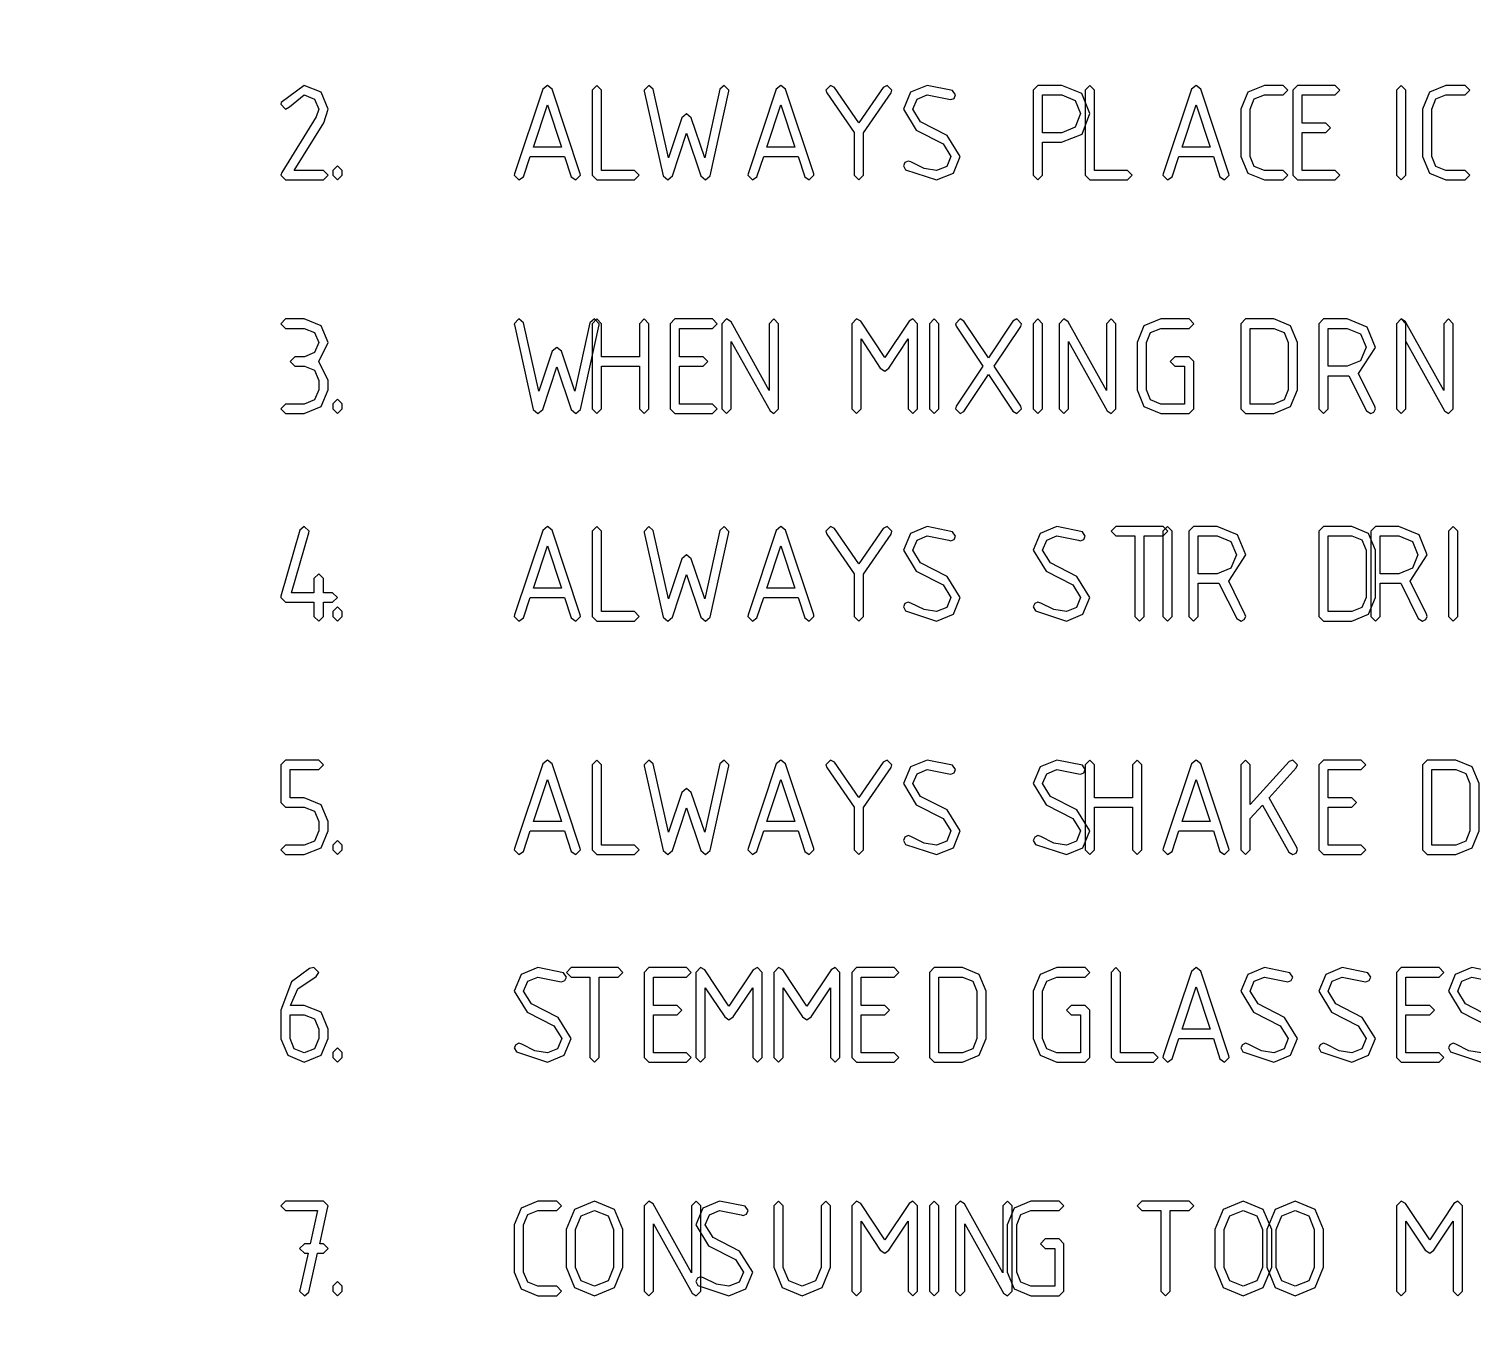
# Model space of a CAD drawing. Header units: metres. Extents: x 0 to 16.5, y 0 to 11.5.
# Drawn here: x 13.148 to 13.921, y 1.459 to 2.15 of the extents above; entities that cross this region are included whole.
import ezdxf

# ---------------------------------------------------------------- set-up
doc = ezdxf.new("R2010")
doc.units = ezdxf.units.M
doc.layers.add('tonic', color=63, linetype='Continuous')

msp = doc.modelspace()

# ---------------------------------------------------------------- hatches: boundary and pattern name
h = msp.add_hatch()
h.set_pattern_fill('AR-CONC', color=256, scale=0.0007, style=0)
h.set_pattern_definition([(50, (2.31049, 0.84261), (0.1275293, -0.0111574), [0.013335, -0.146685]), (355, (2.31049, 0.84261), (-0.02467, 0.1337397), [0.010668, -0.117348]), (100.451, (2.32112, 0.84168), (0.1028598, 0.1225817), [0.011333, -0.124663]), (46.1842, (2.31049, 0.87817), (0.1897553, -0.0294296), [0.0200025, -0.2200275]), (96.6356, (2.3263, 0.87572), (0.166183, 0.173198), [0.0169995, -0.1869945]), (351.184, (2.31049, 0.87817), (0.1661832, 0.1731976), [0.016002, -0.176022]), (21, (2.32827, 0.86928), (0.1061304, -0.0715859), [0.013335, -0.146685]), (326, (2.32827, 0.86928), (0.0432614, 0.1289316), [0.010668, -0.117348]), (71.4514, (2.33711, 0.86332), (0.1493915, 0.057346), [0.011333, -0.124663]), (37.5, (2.31049, 0.84261), (0.00216202, 0.05918853), [0, -0.1159256, 0, -0.119126, 0, -0.1177925]), (7.5, (2.31049, 0.84261), (0.04677376, 0.0701264), [0, -0.0679196, 0, -0.1132586, 0, -0.0448945]), (327.5, (2.27084, 0.84261), (0.09491342, -0.00401012), [0, -0.04445, 0, -0.138684, 0, -0.184023]), (317.5, (2.25306, 0.84261), (0.1036904, 0.01779854), [0, -0.057785, 0, -0.0921004, 0, -0.130683])])
h.paths.add_polyline_path([(13.8208, 3.72661), (13.4233, 3.72661), (13.4233, 3.55664), (13.8208, 3.55664)])
h.paths.add_polyline_path([(3.07622, 1.27034), (3.07563, 1.27051), (3.05692, 1.26579), (3.03624, 1.2666), (2.949, 1.27148), (2.90528, 1.26991), (2.86128, 1.26519), (2.67551, 1.2691), (2.57867, 1.26503), (2.48096, 1.26519), (2.39638, 1.27176), (2.38303, 1.27257), (2.36947, 1.27338), (2.34918, 1.27176), (2.31586, 1.26519), (2.31049, 1.26438), (2.37299, 0.84261), (2.48786, 0.84261), (2.44444, 0.88444), (2.47683, 1.03385), (2.62586, 1.07454), (2.59022, 0.92833), (2.66091, 0.86021), (2.76747, 0.92605), (2.90022, 0.84695), (2.90022, 0.84261), (3.00646, 0.84261)])
h.paths.add_polyline_path([(2.46485, 0.98926), (2.42985, 0.9981), (2.39481, 1.00694), (2.39828, 1.01557), (2.40169, 1.0242), (2.43326, 1.00678)], flags=16)
edge = h.paths.add_edge_path()
edge.add_line((7.16493, 3.50071), (7.19553, 3.50726))
edge.add_line((7.19553, 3.50726), (7.21419, 3.5089))
edge.add_line((7.21419, 3.5089), (7.22667, 3.50814))
edge.add_line((7.22667, 3.50814), (7.23899, 3.50732))
edge.add_line((7.23899, 3.50732), (7.31694, 3.50071))
edge.add_line((7.31694, 3.50071), (7.4069, 3.5006))
edge.add_line((7.4069, 3.5006), (7.49604, 3.50467))
edge.add_line((7.49604, 3.50467), (7.66704, 3.50071))
edge.add_line((7.66704, 3.50071), (7.70751, 3.50543))
edge.add_line((7.70751, 3.50543), (7.74789, 3.507))
edge.add_line((7.74789, 3.507), (7.82818, 3.50211))
edge.add_line((7.82818, 3.50211), (7.84608, 3.50136))
edge.add_line((7.84608, 3.50136), (7.8629, 3.5051))
edge.add_line((7.8629, 3.5051), (7.86431, 3.50608))
at = {"layer": 'tonic'}
h = msp.add_hatch(dxfattribs=at)
h.set_pattern_fill('TRIANG', color=256, scale=0.01, angle=135, style=0)
h.set_pattern_definition([(195, (15.931805, 4.46975), (-0.0246525, -0.0920044), [0.047625, -0.047625]), (255, (15.931805, 4.46975), (0.0673519, -0.0673519), [0.047625, -0.047625]), (135, (15.91948, 4.42374), (-0.0920044, -0.0246525), [0.047625, -0.047625])])
h.paths.add_polyline_path([(13.8208, 3.72661), (13.4233, 3.72661), (13.4233, 3.55664), (13.8208, 3.55664)])
h.paths.add_polyline_path([(3.07622, 1.27034), (3.07563, 1.27051), (3.05692, 1.26579), (3.03624, 1.2666), (2.949, 1.27148), (2.90528, 1.26991), (2.86128, 1.26519), (2.67551, 1.2691), (2.57867, 1.26503), (2.48096, 1.26519), (2.39638, 1.27176), (2.38303, 1.27257), (2.36947, 1.27338), (2.34918, 1.27176), (2.31586, 1.26519), (2.31049, 1.26438), (2.37299, 0.84261), (2.48786, 0.84261), (2.44444, 0.88444), (2.47683, 1.03385), (2.62586, 1.07454), (2.59022, 0.92833), (2.66091, 0.86021), (2.76747, 0.92605), (2.90022, 0.84695), (2.90022, 0.84261), (3.00646, 0.84261)])
h.paths.add_polyline_path([(2.46485, 0.98926), (2.42985, 0.9981), (2.39481, 1.00694), (2.39828, 1.01557), (2.40169, 1.0242), (2.43326, 1.00678)], flags=16)
h.paths.add_polyline_path([(2.62586, 1.07453), (2.47683, 1.03385), (2.44444, 0.88444), (2.59022, 0.92833)], flags=17)
h.paths.add_polyline_path([(2.59022, 0.92833), (2.44444, 0.88444), (2.48786, 0.84261), (2.63743, 0.84261), (2.63743, 0.8457), (2.66091, 0.86021)], flags=17)
h.paths.add_polyline_path([(2.66091, 0.86021), (2.63743, 0.8457), (2.64293, 0.84261), (2.67918, 0.84261)], flags=17)
h.paths.add_polyline_path([(2.72524, 0.89996), (2.66091, 0.86021), (2.67918, 0.84261), (2.71124, 0.84261)], flags=17)
h.paths.add_polyline_path([(2.76747, 0.92605), (2.72524, 0.89996), (2.71124, 0.84261), (2.89277, 0.84261), (2.90022, 0.84695)], flags=17)
h.paths.add_polyline_path([(2.39829, 1.01558), (2.39481, 1.00694), (2.42985, 0.9981), (2.46485, 0.98926)], flags=0)
h.paths.add_polyline_path([(2.40169, 1.0242), (2.39829, 1.01558), (2.46485, 0.98926), (2.43326, 1.00678)], flags=0)
edge = h.paths.add_edge_path()
edge.add_line((7.81142, 2.84925), (7.8629, 3.5051))
edge.add_line((7.8629, 3.5051), (7.86507, 3.53321))
edge.add_line((7.20464, 2.84924), (7.81142, 2.84924))
edge.add_line((7.81142, 2.84924), (7.81158, 2.84924))
edge.add_line((7.16069, 3.53321), (7.16276, 3.50054))
edge.add_line((7.16276, 3.50054), (7.20464, 2.84924))
edge.add_line((7.16493, 3.50071), (7.19553, 3.50726))
edge.add_line((7.19553, 3.50726), (7.21419, 3.5089))
edge.add_line((7.21419, 3.5089), (7.22667, 3.50814))
edge.add_line((7.22667, 3.50814), (7.23899, 3.50732))
edge.add_line((7.23899, 3.50732), (7.31694, 3.50071))
edge.add_line((7.31694, 3.50071), (7.4069, 3.5006))
edge.add_line((7.4069, 3.5006), (7.49604, 3.50467))
edge.add_line((7.49604, 3.50467), (7.66704, 3.50071))
edge.add_line((7.66704, 3.50071), (7.70751, 3.50543))
edge.add_line((7.70751, 3.50543), (7.74789, 3.507))
edge.add_line((7.74789, 3.507), (7.82818, 3.50211))
edge.add_line((7.82818, 3.50211), (7.84608, 3.50136))
edge.add_line((7.84608, 3.50136), (7.8629, 3.5051))
edge.add_line((7.8629, 3.5051), (7.86431, 3.50608))

# ---------------------------------------------------------------- linework, layer by layer
for points in [[(13.283, 2.11094), (13.2828, 2.10992), (13.2853, 2.10732), (13.2875, 2.10861), (13.2954, 2.11501), (13.3008, 2.11274), (13.3031, 2.10742), (13.3018, 2.10319), (13.2833, 2.07335), (13.2828, 2.07194), (13.2853, 2.06944), (13.3056, 2.06944), (13.3081, 2.07194), (13.3056, 2.07449), (13.2899, 2.07449), (13.3058, 2.1001), (13.3081, 2.10742), (13.3044, 2.11637), (13.2954, 2.12007), (13.283, 2.11094)], [(13.4431, 2.07275), (13.428, 2.11811), (13.4255, 2.12007), (13.423, 2.118), (13.4079, 2.07275), (13.4078, 2.07194), (13.4103, 2.06944), (13.4127, 2.07118), (13.4163, 2.08208), (13.4347, 2.08208), (13.4383, 2.07118), (13.4407, 2.06944), (13.4432, 2.07194), (13.4431, 2.07275)], [(13.4495, 2.07194), (13.452, 2.06944), (13.4722, 2.06944), (13.4747, 2.07194), (13.4722, 2.07449), (13.4545, 2.07449), (13.4545, 2.11751), (13.452, 2.12007), (13.4495, 2.11751), (13.4495, 2.07194)], [(13.5025, 2.10271), (13.5, 2.10482), (13.4975, 2.10271), (13.4903, 2.08137), (13.4822, 2.118), (13.4798, 2.12007), (13.4773, 2.11746), (13.4773, 2.11692), (13.4874, 2.07161), (13.4899, 2.06944), (13.4924, 2.07161), (13.5, 2.0944), (13.5076, 2.07161), (13.5101, 2.06944), (13.5126, 2.07156), (13.5227, 2.11692), (13.5227, 2.11746), (13.5202, 2.12007), (13.5178, 2.118), (13.5097, 2.08137), (13.5025, 2.10271)], [(13.5681, 2.07275), (13.553, 2.11811), (13.5505, 2.12007), (13.548, 2.118), (13.5329, 2.07275), (13.5328, 2.07194), (13.5353, 2.06944), (13.5377, 2.07118), (13.5413, 2.08208), (13.5597, 2.08208), (13.5633, 2.07118), (13.5657, 2.06944), (13.5682, 2.07194), (13.5681, 2.07275)], [(13.6095, 2.11604), (13.6099, 2.11751), (13.6073, 2.12007), (13.6053, 2.11893), (13.5923, 2.09999), (13.5792, 2.11893), (13.577, 2.12007), (13.5745, 2.11751), (13.5751, 2.11604), (13.5897, 2.09478), (13.5897, 2.07194), (13.5922, 2.06944), (13.5947, 2.07194), (13.5947, 2.09463), (13.6095, 2.11604)], [(13.6395, 2.09332), (13.6253, 2.10058), (13.6212, 2.10742), (13.6234, 2.11274), (13.6288, 2.11501), (13.6403, 2.11268), (13.6414, 2.11242), (13.6432, 2.11313), (13.644, 2.11496), (13.6424, 2.11729), (13.6288, 2.12007), (13.6198, 2.11637), (13.6162, 2.10742), (13.6229, 2.09614), (13.6373, 2.08882), (13.6415, 2.08208), (13.6393, 2.07667), (13.6338, 2.07449), (13.6271, 2.07557), (13.6201, 2.0791), (13.6187, 2.07958), (13.6169, 2.07878), (13.6162, 2.07704), (13.6172, 2.07493), (13.6338, 2.06944), (13.6428, 2.07314), (13.6465, 2.08208), (13.6395, 2.09332)], [(13.6856, 2.11751), (13.6856, 2.07194), (13.6881, 2.06944), (13.6906, 2.07194), (13.6906, 2.08968), (13.7007, 2.08968), (13.7117, 2.09392), (13.7159, 2.10493), (13.7115, 2.11567), (13.7008, 2.12007), (13.6881, 2.12007), (13.6856, 2.11751)], [(13.7134, 2.07194), (13.7159, 2.06944), (13.7361, 2.06944), (13.7386, 2.07194), (13.7361, 2.07449), (13.7184, 2.07449), (13.7184, 2.11751), (13.7159, 2.12007), (13.7134, 2.11751), (13.7134, 2.07194)], [(13.7903, 2.07275), (13.7752, 2.11811), (13.7727, 2.12007), (13.7702, 2.118), (13.7551, 2.07275), (13.755, 2.07194), (13.7575, 2.06944), (13.7599, 2.07118), (13.7635, 2.08208), (13.782, 2.08208), (13.7855, 2.07118), (13.7879, 2.06944), (13.7904, 2.07194), (13.7903, 2.07275)], [(13.8093, 2.12007), (13.8004, 2.11637), (13.7967, 2.10742), (13.7967, 2.08208), (13.8004, 2.07314), (13.8093, 2.06944), (13.8194, 2.06944), (13.8219, 2.07194), (13.8194, 2.07449), (13.8093, 2.07449), (13.8039, 2.07667), (13.8017, 2.08208), (13.8017, 2.10742), (13.8039, 2.11285), (13.8093, 2.11501), (13.8194, 2.11501), (13.8219, 2.11751), (13.8194, 2.12007), (13.8093, 2.12007)], [(13.827, 2.06944), (13.8472, 2.06944), (13.8497, 2.07194), (13.8472, 2.07449), (13.8295, 2.07449), (13.8295, 2.09478), (13.8422, 2.09478), (13.8447, 2.09728), (13.8422, 2.09983), (13.8295, 2.09983), (13.8295, 2.11501), (13.8472, 2.11501), (13.8497, 2.11751), (13.8472, 2.12007), (13.827, 2.12007), (13.8245, 2.11751), (13.8245, 2.07194), (13.827, 2.06944)], [(13.885, 2.07194), (13.885, 2.11751), (13.8825, 2.12007), (13.88, 2.11751), (13.88, 2.07194), (13.8825, 2.06944), (13.885, 2.07194)], [(13.9065, 2.12007), (13.8976, 2.11637), (13.8939, 2.10742), (13.8939, 2.08208), (13.8976, 2.07314), (13.9065, 2.06944), (13.9167, 2.06944), (13.9192, 2.07194), (13.9167, 2.07449), (13.9065, 2.07449), (13.9011, 2.07667), (13.8989, 2.08208), (13.8989, 2.10742), (13.9011, 2.11285), (13.9065, 2.11501), (13.9167, 2.11501), (13.9192, 2.11751), (13.9167, 2.12007), (13.9065, 2.12007)], [(13.433, 2.08708), (13.418, 2.08708), (13.4255, 2.10969), (13.433, 2.08708)], [(13.558, 2.08708), (13.543, 2.08708), (13.5505, 2.10969), (13.558, 2.08708)], [(13.7008, 2.11501), (13.708, 2.11203), (13.7109, 2.10493), (13.708, 2.09771), (13.7008, 2.09472), (13.6906, 2.09472), (13.6906, 2.11501), (13.7008, 2.11501)], [(13.7802, 2.08708), (13.7653, 2.08708), (13.7727, 2.10969), (13.7802, 2.08708)], [(13.3106, 2.07194), (13.3131, 2.06944), (13.3156, 2.07194), (13.3156, 2.07454), (13.3131, 2.07704), (13.3106, 2.07454), (13.3106, 2.07194)], [(13.3008, 1.96761), (13.3031, 1.96218), (13.3031, 1.95708), (13.3008, 1.95167), (13.2954, 1.94949), (13.2853, 1.94949), (13.2828, 1.94694), (13.2853, 1.94444), (13.2954, 1.94444), (13.3044, 1.94814), (13.3081, 1.95708), (13.3081, 1.96218), (13.3031, 1.97228), (13.3081, 1.98242), (13.3044, 1.99137), (13.2954, 1.99507), (13.2853, 1.99507), (13.2828, 1.99251), (13.2853, 1.99001), (13.2954, 1.99001), (13.3008, 1.98785), (13.3031, 1.98242), (13.3008, 1.977), (13.2955, 1.97483), (13.2904, 1.97483), (13.2879, 1.97228), (13.2904, 1.96978), (13.2955, 1.96978), (13.3008, 1.96761)], [(13.4331, 1.97771), (13.4306, 1.97982), (13.4281, 1.97771), (13.4209, 1.95637), (13.4128, 1.993), (13.4103, 1.99507), (13.4078, 1.99246), (13.4079, 1.99192), (13.4179, 1.94661), (13.4204, 1.94444), (13.423, 1.94661), (13.4306, 1.9694), (13.4382, 1.94661), (13.4407, 1.94444), (13.4432, 1.94656), (13.4532, 1.99192), (13.4533, 1.99246), (13.4508, 1.99507), (13.4483, 1.993), (13.4402, 1.95637), (13.4331, 1.97771)], [(13.452, 1.94444), (13.4545, 1.94694), (13.4545, 1.96978), (13.4748, 1.96978), (13.4748, 1.94694), (13.4773, 1.94444), (13.4798, 1.94694), (13.4798, 1.99251), (13.4773, 1.99507), (13.4748, 1.99251), (13.4748, 1.97483), (13.4545, 1.97483), (13.4545, 1.99251), (13.452, 1.99507), (13.4495, 1.99251), (13.4495, 1.94694), (13.452, 1.94444)], [(13.4937, 1.94444), (13.5139, 1.94444), (13.5164, 1.94694), (13.5139, 1.94949), (13.4962, 1.94949), (13.4962, 1.96978), (13.5088, 1.96978), (13.5114, 1.97228), (13.5088, 1.97483), (13.4962, 1.97483), (13.4962, 1.99001), (13.5139, 1.99001), (13.5164, 1.99251), (13.5139, 1.99507), (13.4937, 1.99507), (13.4912, 1.99251), (13.4912, 1.94694), (13.4937, 1.94444)], [(13.5238, 1.99354), (13.5214, 1.99507), (13.5189, 1.99251), (13.5189, 1.94694), (13.5214, 1.94444), (13.5239, 1.94694), (13.5239, 1.98292), (13.5447, 1.94581), (13.5468, 1.94444), (13.5493, 1.94694), (13.5493, 1.99251), (13.5468, 1.99507), (13.5443, 1.99251), (13.5443, 1.95676), (13.5238, 1.99354)], [(13.6191, 1.99388), (13.6061, 1.97433), (13.5932, 1.99382), (13.5909, 1.99507), (13.5884, 1.99251), (13.5884, 1.94694), (13.5909, 1.94444), (13.5934, 1.94694), (13.5934, 1.98432), (13.6037, 1.96875), (13.6061, 1.96718), (13.6083, 1.96875), (13.6187, 1.98432), (13.6187, 1.94694), (13.6212, 1.94444), (13.6237, 1.94694), (13.6237, 1.99251), (13.6212, 1.99507), (13.6191, 1.99388)], [(13.635, 1.94694), (13.635, 1.99251), (13.6325, 1.99507), (13.63, 1.99251), (13.63, 1.94694), (13.6325, 1.94444), (13.635, 1.94694)], [(13.6789, 1.99104), (13.6793, 1.99246), (13.6768, 1.99507), (13.6747, 1.99388), (13.6616, 1.97428), (13.6485, 1.99393), (13.6464, 1.99507), (13.6439, 1.99251), (13.6444, 1.9911), (13.6586, 1.96972), (13.6444, 1.94835), (13.6439, 1.94694), (13.6464, 1.94444), (13.6485, 1.94553), (13.6616, 1.96522), (13.6747, 1.94564), (13.6768, 1.94444), (13.6793, 1.94694), (13.6789, 1.94835), (13.6647, 1.96972), (13.6789, 1.99104)], [(13.6906, 1.94694), (13.6906, 1.99251), (13.6881, 1.99507), (13.6856, 1.99251), (13.6856, 1.94694), (13.6881, 1.94444), (13.6906, 1.94694)], [(13.7043, 1.99354), (13.702, 1.99507), (13.6995, 1.99251), (13.6995, 1.94694), (13.702, 1.94444), (13.7045, 1.94694), (13.7045, 1.98292), (13.7252, 1.94581), (13.7273, 1.94444), (13.7298, 1.94694), (13.7298, 1.99251), (13.7273, 1.99507), (13.7248, 1.99251), (13.7248, 1.95676), (13.7043, 1.99354)], [(13.7484, 1.95167), (13.7462, 1.95708), (13.7462, 1.98242), (13.7484, 1.98785), (13.7538, 1.99001), (13.769, 1.99001), (13.7715, 1.99251), (13.769, 1.99507), (13.7538, 1.99507), (13.7448, 1.99137), (13.7412, 1.98242), (13.7412, 1.95708), (13.7448, 1.94814), (13.7538, 1.94444), (13.769, 1.94444), (13.7715, 1.94694), (13.7715, 1.97228), (13.769, 1.97483), (13.7614, 1.97483), (13.7588, 1.97228), (13.7614, 1.96978), (13.7665, 1.96978), (13.7665, 1.94949), (13.7538, 1.94949), (13.7484, 1.95167)], [(13.7967, 1.94694), (13.7992, 1.94444), (13.8144, 1.94444), (13.8233, 1.94814), (13.827, 1.95708), (13.827, 1.98242), (13.8233, 1.99137), (13.8144, 1.99507), (13.7992, 1.99507), (13.7967, 1.99251), (13.7967, 1.94694)], [(13.8687, 1.97982), (13.8643, 1.99067), (13.8536, 1.99507), (13.8409, 1.99507), (13.8384, 1.99251), (13.8384, 1.94694), (13.8409, 1.94444), (13.8434, 1.94694), (13.8434, 1.96468), (13.8536, 1.96468), (13.8545, 1.96468), (13.8639, 1.94586), (13.8662, 1.94444), (13.8679, 1.94521), (13.8687, 1.94694), (13.8684, 1.94814), (13.8596, 1.96576), (13.8687, 1.97982)], [(13.885, 1.94694), (13.885, 1.99251), (13.8825, 1.99507), (13.88, 1.99251), (13.88, 1.94694), (13.8825, 1.94444), (13.885, 1.94694)], [(13.8849, 1.99354), (13.8825, 1.99507), (13.88, 1.99251), (13.88, 1.94694), (13.8825, 1.94444), (13.885, 1.94694), (13.885, 1.98292), (13.9057, 1.94581), (13.9079, 1.94444), (13.9104, 1.94694), (13.9104, 1.99251), (13.9079, 1.99507), (13.9054, 1.99251), (13.9054, 1.95676), (13.8849, 1.99354)], [(13.8144, 1.99001), (13.8198, 1.98785), (13.8221, 1.98242), (13.8221, 1.95708), (13.8198, 1.95167), (13.8144, 1.94949), (13.8017, 1.94949), (13.8017, 1.99001), (13.8144, 1.99001)], [(13.8536, 1.99001), (13.8607, 1.98703), (13.8637, 1.97993), (13.8607, 1.97271), (13.8536, 1.96972), (13.8434, 1.96972), (13.8434, 1.99001), (13.8536, 1.99001)], [(13.3106, 1.94694), (13.3131, 1.94444), (13.3156, 1.94694), (13.3156, 1.94954), (13.3131, 1.95204), (13.3106, 1.94954), (13.3106, 1.94694)], [(13.2853, 1.84347), (13.3005, 1.84347), (13.3005, 1.83583), (13.3031, 1.83333), (13.3056, 1.83583), (13.3056, 1.84347), (13.3105, 1.84347), (13.3132, 1.84597), (13.3105, 1.84847), (13.3056, 1.84847), (13.3056, 1.85607), (13.3031, 1.85861), (13.3005, 1.85607), (13.3005, 1.84847), (13.2886, 1.84847), (13.2978, 1.88064), (13.298, 1.8814), (13.2954, 1.88396), (13.293, 1.88206), (13.2829, 1.84668), (13.2828, 1.84597), (13.2853, 1.84347)], [(13.4431, 1.83664), (13.428, 1.882), (13.4255, 1.88396), (13.423, 1.88189), (13.4079, 1.83664), (13.4078, 1.83583), (13.4103, 1.83333), (13.4127, 1.83507), (13.4163, 1.84597), (13.4347, 1.84597), (13.4383, 1.83507), (13.4407, 1.83333), (13.4432, 1.83583), (13.4431, 1.83664)], [(13.4495, 1.83583), (13.452, 1.83333), (13.4722, 1.83333), (13.4747, 1.83583), (13.4722, 1.83838), (13.4545, 1.83838), (13.4545, 1.8814), (13.452, 1.88396), (13.4495, 1.8814), (13.4495, 1.83583)], [(13.5025, 1.8666), (13.5, 1.86871), (13.4975, 1.8666), (13.4903, 1.84526), (13.4822, 1.88189), (13.4798, 1.88396), (13.4773, 1.88135), (13.4773, 1.88081), (13.4874, 1.8355), (13.4899, 1.83333), (13.4924, 1.8355), (13.5, 1.85829), (13.5076, 1.8355), (13.5101, 1.83333), (13.5126, 1.83544), (13.5227, 1.88081), (13.5227, 1.88135), (13.5202, 1.88396), (13.5178, 1.88189), (13.5097, 1.84526), (13.5025, 1.8666)], [(13.5681, 1.83664), (13.553, 1.882), (13.5505, 1.88396), (13.548, 1.88189), (13.5329, 1.83664), (13.5328, 1.83583), (13.5353, 1.83333), (13.5377, 1.83507), (13.5413, 1.84597), (13.5597, 1.84597), (13.5633, 1.83507), (13.5657, 1.83333), (13.5682, 1.83583), (13.5681, 1.83664)], [(13.6095, 1.87993), (13.6099, 1.8814), (13.6073, 1.88396), (13.6053, 1.88282), (13.5923, 1.86388), (13.5792, 1.88282), (13.577, 1.88396), (13.5745, 1.8814), (13.5751, 1.87993), (13.5897, 1.85867), (13.5897, 1.83583), (13.5922, 1.83333), (13.5947, 1.83583), (13.5947, 1.85851), (13.6095, 1.87993)], [(13.6395, 1.85721), (13.6253, 1.86447), (13.6212, 1.87131), (13.6234, 1.87663), (13.6288, 1.8789), (13.6403, 1.87657), (13.6414, 1.87631), (13.6432, 1.87701), (13.644, 1.87885), (13.6424, 1.88118), (13.6288, 1.88396), (13.6198, 1.88026), (13.6162, 1.87131), (13.6229, 1.86003), (13.6373, 1.85271), (13.6415, 1.84597), (13.6393, 1.84056), (13.6338, 1.83838), (13.6271, 1.83946), (13.6201, 1.84299), (13.6187, 1.84347), (13.6169, 1.84267), (13.6162, 1.84093), (13.6172, 1.83882), (13.6338, 1.83333), (13.6428, 1.83703), (13.6465, 1.84597), (13.6395, 1.85721)], [(13.7089, 1.85721), (13.6948, 1.86447), (13.6906, 1.87131), (13.6928, 1.87663), (13.6982, 1.8789), (13.7098, 1.87657), (13.7108, 1.87631), (13.7126, 1.87701), (13.7134, 1.87885), (13.7119, 1.88118), (13.6982, 1.88396), (13.6893, 1.88026), (13.6856, 1.87131), (13.6924, 1.86003), (13.7067, 1.85271), (13.7109, 1.84597), (13.7087, 1.84056), (13.7033, 1.83838), (13.6966, 1.83946), (13.6896, 1.84299), (13.6881, 1.84347), (13.6864, 1.84267), (13.6856, 1.84093), (13.6867, 1.83882), (13.7033, 1.83333), (13.7122, 1.83703), (13.7159, 1.84597), (13.7089, 1.85721)], [(13.7298, 1.8789), (13.74, 1.8789), (13.74, 1.83583), (13.7425, 1.83333), (13.745, 1.83583), (13.745, 1.8789), (13.7551, 1.8789), (13.7576, 1.8814), (13.7551, 1.88396), (13.7298, 1.88396), (13.7273, 1.8814), (13.7298, 1.8789)], [(13.76, 1.83583), (13.76, 1.8814), (13.7575, 1.88396), (13.755, 1.8814), (13.755, 1.83583), (13.7575, 1.83333), (13.76, 1.83583)], [(13.7993, 1.86871), (13.7949, 1.87956), (13.7841, 1.88396), (13.7714, 1.88396), (13.7689, 1.8814), (13.7689, 1.83583), (13.7714, 1.83333), (13.7739, 1.83583), (13.7739, 1.85357), (13.7841, 1.85357), (13.785, 1.85357), (13.7945, 1.83475), (13.7968, 1.83333), (13.7985, 1.8341), (13.7993, 1.83583), (13.7989, 1.83703), (13.7902, 1.85465), (13.7993, 1.86871)], [(13.7841, 1.8789), (13.7913, 1.87592), (13.7943, 1.86882), (13.7913, 1.8616), (13.7841, 1.85861), (13.7739, 1.85861), (13.7739, 1.8789), (13.7841, 1.8789)], [(13.8384, 1.83583), (13.8409, 1.83333), (13.8561, 1.83333), (13.865, 1.83703), (13.8687, 1.84597), (13.8687, 1.87131), (13.865, 1.88026), (13.8561, 1.88396), (13.8409, 1.88396), (13.8384, 1.8814), (13.8384, 1.83583)], [(13.8561, 1.8789), (13.8615, 1.87674), (13.8637, 1.87131), (13.8637, 1.84597), (13.8615, 1.84056), (13.8561, 1.83838), (13.8434, 1.83838), (13.8434, 1.8789), (13.8561, 1.8789)], [(13.8965, 1.86871), (13.8921, 1.87956), (13.8813, 1.88396), (13.8687, 1.88396), (13.8662, 1.8814), (13.8662, 1.83583), (13.8687, 1.83333), (13.8712, 1.83583), (13.8712, 1.85357), (13.8813, 1.85357), (13.8823, 1.85357), (13.8917, 1.83475), (13.894, 1.83333), (13.8957, 1.8341), (13.8965, 1.83583), (13.8961, 1.83703), (13.8874, 1.85465), (13.8965, 1.86871)], [(13.8813, 1.8789), (13.8885, 1.87592), (13.8915, 1.86882), (13.8885, 1.8616), (13.8813, 1.85861), (13.8712, 1.85861), (13.8712, 1.8789), (13.8813, 1.8789)], [(13.9128, 1.83583), (13.9128, 1.8814), (13.9103, 1.88396), (13.9078, 1.8814), (13.9078, 1.83583), (13.9103, 1.83333), (13.9128, 1.83583)], [(13.433, 1.85097), (13.418, 1.85097), (13.4255, 1.87358), (13.433, 1.85097)], [(13.558, 1.85097), (13.543, 1.85097), (13.5505, 1.87358), (13.558, 1.85097)], [(13.3106, 1.83583), (13.3131, 1.83333), (13.3156, 1.83583), (13.3156, 1.83843), (13.3131, 1.84093), (13.3106, 1.83843), (13.3106, 1.83583)], [(13.2853, 1.73367), (13.2954, 1.73367), (13.3008, 1.7315), (13.3031, 1.72607), (13.3031, 1.72097), (13.3008, 1.71556), (13.2954, 1.71337), (13.2853, 1.71337), (13.2828, 1.71083), (13.2853, 1.70833), (13.2954, 1.70833), (13.3044, 1.71203), (13.3081, 1.72097), (13.3081, 1.72607), (13.3044, 1.73503), (13.2954, 1.73872), (13.2878, 1.73872), (13.2878, 1.7539), (13.3031, 1.7539), (13.3056, 1.7564), (13.3031, 1.75896), (13.2853, 1.75896), (13.2828, 1.7564), (13.2828, 1.73617), (13.2853, 1.73367)], [(13.4431, 1.71164), (13.428, 1.757), (13.4255, 1.75896), (13.423, 1.75689), (13.4079, 1.71164), (13.4078, 1.71083), (13.4103, 1.70833), (13.4127, 1.71007), (13.4163, 1.72097), (13.4347, 1.72097), (13.4383, 1.71007), (13.4407, 1.70833), (13.4432, 1.71083), (13.4431, 1.71164)], [(13.4495, 1.71083), (13.452, 1.70833), (13.4722, 1.70833), (13.4747, 1.71083), (13.4722, 1.71337), (13.4545, 1.71337), (13.4545, 1.7564), (13.452, 1.75896), (13.4495, 1.7564), (13.4495, 1.71083)], [(13.5025, 1.7416), (13.5, 1.74371), (13.4975, 1.7416), (13.4903, 1.72026), (13.4822, 1.75689), (13.4798, 1.75896), (13.4773, 1.75635), (13.4773, 1.75581), (13.4874, 1.7105), (13.4899, 1.70833), (13.4924, 1.7105), (13.5, 1.73329), (13.5076, 1.7105), (13.5101, 1.70833), (13.5126, 1.71044), (13.5227, 1.75581), (13.5227, 1.75635), (13.5202, 1.75896), (13.5178, 1.75689), (13.5097, 1.72026), (13.5025, 1.7416)], [(13.5681, 1.71164), (13.553, 1.757), (13.5505, 1.75896), (13.548, 1.75689), (13.5329, 1.71164), (13.5328, 1.71083), (13.5353, 1.70833), (13.5377, 1.71007), (13.5413, 1.72097), (13.5597, 1.72097), (13.5633, 1.71007), (13.5657, 1.70833), (13.5682, 1.71083), (13.5681, 1.71164)], [(13.6095, 1.75493), (13.6099, 1.7564), (13.6073, 1.75896), (13.6053, 1.75782), (13.5923, 1.73887), (13.5792, 1.75782), (13.577, 1.75896), (13.5745, 1.7564), (13.5751, 1.75493), (13.5897, 1.73367), (13.5897, 1.71083), (13.5922, 1.70833), (13.5947, 1.71083), (13.5947, 1.73351), (13.6095, 1.75493)], [(13.6395, 1.73221), (13.6253, 1.73947), (13.6212, 1.74631), (13.6234, 1.75162), (13.6288, 1.7539), (13.6403, 1.75157), (13.6414, 1.75131), (13.6432, 1.75201), (13.644, 1.75385), (13.6424, 1.75618), (13.6288, 1.75896), (13.6198, 1.75526), (13.6162, 1.74631), (13.6229, 1.73503), (13.6373, 1.72771), (13.6415, 1.72097), (13.6393, 1.71556), (13.6338, 1.71337), (13.6271, 1.71446), (13.6201, 1.71799), (13.6187, 1.71847), (13.6169, 1.71767), (13.6162, 1.71593), (13.6172, 1.71382), (13.6338, 1.70833), (13.6428, 1.71203), (13.6465, 1.72097), (13.6395, 1.73221)], [(13.7089, 1.73221), (13.6948, 1.73947), (13.6906, 1.74631), (13.6928, 1.75162), (13.6982, 1.7539), (13.7098, 1.75157), (13.7108, 1.75131), (13.7126, 1.75201), (13.7134, 1.75385), (13.7119, 1.75618), (13.6982, 1.75896), (13.6893, 1.75526), (13.6856, 1.74631), (13.6924, 1.73503), (13.7067, 1.72771), (13.7109, 1.72097), (13.7087, 1.71556), (13.7033, 1.71337), (13.6966, 1.71446), (13.6896, 1.71799), (13.6881, 1.71847), (13.6864, 1.71767), (13.6856, 1.71593), (13.6867, 1.71382), (13.7033, 1.70833), (13.7122, 1.71203), (13.7159, 1.72097), (13.7089, 1.73221)], [(13.7159, 1.70833), (13.7184, 1.71083), (13.7184, 1.73367), (13.7387, 1.73367), (13.7387, 1.71083), (13.7412, 1.70833), (13.7437, 1.71083), (13.7437, 1.7564), (13.7412, 1.75896), (13.7387, 1.7564), (13.7387, 1.73872), (13.7184, 1.73872), (13.7184, 1.7564), (13.7159, 1.75896), (13.7134, 1.7564), (13.7134, 1.71083), (13.7159, 1.70833)], [(13.7903, 1.71164), (13.7752, 1.757), (13.7727, 1.75896), (13.7702, 1.75689), (13.7551, 1.71164), (13.755, 1.71083), (13.7575, 1.70833), (13.7599, 1.71007), (13.7635, 1.72097), (13.782, 1.72097), (13.7855, 1.71007), (13.7879, 1.70833), (13.7904, 1.71083), (13.7903, 1.71164)], [(13.8223, 1.70969), (13.8245, 1.70833), (13.8263, 1.7091), (13.827, 1.71083), (13.8267, 1.71208), (13.8118, 1.73876), (13.8263, 1.75472), (13.827, 1.7564), (13.8245, 1.75896), (13.8226, 1.75808), (13.8017, 1.73508), (13.8017, 1.7564), (13.7992, 1.75896), (13.7967, 1.7564), (13.7967, 1.71083), (13.7992, 1.70833), (13.8017, 1.71083), (13.8017, 1.72765), (13.8082, 1.73486), (13.8223, 1.70969)], [(13.8409, 1.70833), (13.8611, 1.70833), (13.8636, 1.71083), (13.8611, 1.71337), (13.8434, 1.71337), (13.8434, 1.73367), (13.8561, 1.73367), (13.8586, 1.73617), (13.8561, 1.73872), (13.8434, 1.73872), (13.8434, 1.7539), (13.8611, 1.7539), (13.8636, 1.7564), (13.8611, 1.75896), (13.8409, 1.75896), (13.8384, 1.7564), (13.8384, 1.71083), (13.8409, 1.70833)], [(13.8939, 1.71083), (13.8964, 1.70833), (13.9117, 1.70833), (13.9206, 1.71203), (13.9243, 1.72097), (13.9243, 1.74631), (13.9206, 1.75526), (13.9117, 1.75896), (13.8964, 1.75896), (13.8939, 1.7564), (13.8939, 1.71083)], [(13.9117, 1.7539), (13.9171, 1.75174), (13.9193, 1.74631), (13.9193, 1.72097), (13.9171, 1.71556), (13.9117, 1.71337), (13.8989, 1.71337), (13.8989, 1.7539), (13.9117, 1.7539)], [(13.433, 1.72597), (13.418, 1.72597), (13.4255, 1.74858), (13.433, 1.72597)], [(13.558, 1.72597), (13.543, 1.72597), (13.5505, 1.74858), (13.558, 1.72597)], [(13.7802, 1.72597), (13.7653, 1.72597), (13.7727, 1.74858), (13.7802, 1.72597)], [(13.3106, 1.71083), (13.3131, 1.70833), (13.3156, 1.71083), (13.3156, 1.71343), (13.3131, 1.71593), (13.3106, 1.71343), (13.3106, 1.71083)], [(13.2982, 1.64729), (13.2885, 1.64014), (13.2828, 1.62506), (13.2828, 1.60975), (13.2865, 1.60092), (13.2954, 1.59722), (13.3044, 1.60092), (13.3081, 1.60986), (13.3081, 1.61496), (13.3045, 1.62392), (13.2954, 1.62761), (13.288, 1.62761), (13.2919, 1.63639), (13.3018, 1.64313), (13.3031, 1.64529), (13.3005, 1.64785), (13.2982, 1.64729)], [(13.4312, 1.6211), (13.417, 1.62836), (13.4128, 1.63519), (13.415, 1.64051), (13.4204, 1.64279), (13.432, 1.64046), (13.4331, 1.64019), (13.4348, 1.6409), (13.4357, 1.64274), (13.4341, 1.64507), (13.4204, 1.64785), (13.4115, 1.64415), (13.4078, 1.63519), (13.4146, 1.62392), (13.4289, 1.6166), (13.4332, 1.60986), (13.4309, 1.60444), (13.4255, 1.60226), (13.4188, 1.60335), (13.4118, 1.60687), (13.4103, 1.60736), (13.4086, 1.60656), (13.4078, 1.60482), (13.4089, 1.60271), (13.4255, 1.59722), (13.4345, 1.60092), (13.4382, 1.60986), (13.4312, 1.6211)], [(13.4382, 1.64279), (13.4483, 1.64279), (13.4483, 1.59972), (13.4508, 1.59722), (13.4533, 1.59972), (13.4533, 1.64279), (13.4634, 1.64279), (13.4659, 1.64529), (13.4634, 1.64785), (13.4382, 1.64785), (13.4357, 1.64529), (13.4382, 1.64279)], [(13.4798, 1.59722), (13.5, 1.59722), (13.5025, 1.59972), (13.5, 1.60226), (13.4823, 1.60226), (13.4823, 1.62256), (13.495, 1.62256), (13.4975, 1.62506), (13.495, 1.62761), (13.4823, 1.62761), (13.4823, 1.64279), (13.5, 1.64279), (13.5025, 1.64529), (13.5, 1.64785), (13.4798, 1.64785), (13.4773, 1.64529), (13.4773, 1.59972), (13.4798, 1.59722)], [(13.5357, 1.64665), (13.5227, 1.62711), (13.5098, 1.6466), (13.5075, 1.64785), (13.505, 1.64529), (13.505, 1.59972), (13.5075, 1.59722), (13.51, 1.59972), (13.51, 1.6371), (13.5204, 1.62153), (13.5227, 1.61996), (13.525, 1.62153), (13.5354, 1.6371), (13.5354, 1.59972), (13.5379, 1.59722), (13.5404, 1.59972), (13.5404, 1.64529), (13.5379, 1.64785), (13.5357, 1.64665)], [(13.5774, 1.64665), (13.5644, 1.62711), (13.5515, 1.6466), (13.5492, 1.64785), (13.5467, 1.64529), (13.5467, 1.59972), (13.5492, 1.59722), (13.5517, 1.59972), (13.5517, 1.6371), (13.5621, 1.62153), (13.5644, 1.61996), (13.5667, 1.62153), (13.577, 1.6371), (13.577, 1.59972), (13.5795, 1.59722), (13.5821, 1.59972), (13.5821, 1.64529), (13.5795, 1.64785), (13.5774, 1.64665)], [(13.5909, 1.59722), (13.6111, 1.59722), (13.6136, 1.59972), (13.6111, 1.60226), (13.5934, 1.60226), (13.5934, 1.62256), (13.6061, 1.62256), (13.6086, 1.62506), (13.6061, 1.62761), (13.5934, 1.62761), (13.5934, 1.64279), (13.6111, 1.64279), (13.6136, 1.64529), (13.6111, 1.64785), (13.5909, 1.64785), (13.5884, 1.64529), (13.5884, 1.59972), (13.5909, 1.59722)], [(13.63, 1.59972), (13.6325, 1.59722), (13.6477, 1.59722), (13.6567, 1.60092), (13.6604, 1.60986), (13.6604, 1.63519), (13.6567, 1.64415), (13.6477, 1.64785), (13.6325, 1.64785), (13.63, 1.64529), (13.63, 1.59972)], [(13.6928, 1.60444), (13.6906, 1.60986), (13.6906, 1.63519), (13.6928, 1.64063), (13.6982, 1.64279), (13.7134, 1.64279), (13.7159, 1.64529), (13.7134, 1.64785), (13.6982, 1.64785), (13.6893, 1.64415), (13.6856, 1.63519), (13.6856, 1.60986), (13.6893, 1.60092), (13.6982, 1.59722), (13.7134, 1.59722), (13.7159, 1.59972), (13.7159, 1.62506), (13.7134, 1.62761), (13.7058, 1.62761), (13.7033, 1.62506), (13.7058, 1.62256), (13.7109, 1.62256), (13.7109, 1.60226), (13.6982, 1.60226), (13.6928, 1.60444)], [(13.7273, 1.59972), (13.7298, 1.59722), (13.75, 1.59722), (13.7525, 1.59972), (13.75, 1.60226), (13.7323, 1.60226), (13.7323, 1.64529), (13.7298, 1.64785), (13.7273, 1.64529), (13.7273, 1.59972)], [(13.7903, 1.60053), (13.7752, 1.64589), (13.7727, 1.64785), (13.7702, 1.64578), (13.7551, 1.60053), (13.755, 1.59972), (13.7575, 1.59722), (13.7599, 1.59896), (13.7635, 1.60986), (13.782, 1.60986), (13.7855, 1.59896), (13.7879, 1.59722), (13.7904, 1.59972), (13.7903, 1.60053)], [(13.82, 1.6211), (13.8059, 1.62836), (13.8017, 1.63519), (13.8039, 1.64051), (13.8093, 1.64279), (13.8209, 1.64046), (13.8219, 1.64019), (13.8237, 1.6409), (13.8245, 1.64274), (13.823, 1.64507), (13.8093, 1.64785), (13.8004, 1.64415), (13.7967, 1.63519), (13.8035, 1.62392), (13.8178, 1.6166), (13.8221, 1.60986), (13.8198, 1.60444), (13.8144, 1.60226), (13.8077, 1.60335), (13.8007, 1.60687), (13.7992, 1.60736), (13.7975, 1.60656), (13.7967, 1.60482), (13.7978, 1.60271), (13.8144, 1.59722), (13.8233, 1.60092), (13.827, 1.60986), (13.82, 1.6211)], [(13.8617, 1.6211), (13.8475, 1.62836), (13.8434, 1.63519), (13.8456, 1.64051), (13.851, 1.64279), (13.8626, 1.64046), (13.8636, 1.64019), (13.8654, 1.6409), (13.8662, 1.64274), (13.8646, 1.64507), (13.851, 1.64785), (13.8421, 1.64415), (13.8384, 1.63519), (13.8452, 1.62392), (13.8595, 1.6166), (13.8637, 1.60986), (13.8615, 1.60444), (13.8561, 1.60226), (13.8493, 1.60335), (13.8423, 1.60687), (13.8409, 1.60736), (13.8391, 1.60656), (13.8384, 1.60482), (13.8395, 1.60271), (13.8561, 1.59722), (13.865, 1.60092), (13.8687, 1.60986), (13.8617, 1.6211)], [(13.8825, 1.59722), (13.9028, 1.59722), (13.9053, 1.59972), (13.9028, 1.60226), (13.885, 1.60226), (13.885, 1.62256), (13.8978, 1.62256), (13.9003, 1.62506), (13.8978, 1.62761), (13.885, 1.62761), (13.885, 1.64279), (13.9028, 1.64279), (13.9053, 1.64529), (13.9028, 1.64785), (13.8825, 1.64785), (13.88, 1.64529), (13.88, 1.59972), (13.8825, 1.59722)], [(13.6477, 1.64279), (13.6532, 1.64063), (13.6554, 1.63519), (13.6554, 1.60986), (13.6532, 1.60444), (13.6477, 1.60226), (13.635, 1.60226), (13.635, 1.64279), (13.6477, 1.64279)], [(13.7802, 1.61486), (13.7653, 1.61486), (13.7727, 1.63747), (13.7802, 1.61486)], [(13.2954, 1.62256), (13.3008, 1.62039), (13.3031, 1.61496), (13.3031, 1.60986), (13.3008, 1.60444), (13.2954, 1.60226), (13.29, 1.60444), (13.2878, 1.60986), (13.2878, 1.62256), (13.2954, 1.62256)], [(13.3106, 1.59972), (13.3131, 1.59722), (13.3156, 1.59972), (13.3156, 1.60232), (13.3131, 1.60482), (13.3106, 1.60232), (13.3106, 1.59972)], [(13.293, 1.47526), (13.2929, 1.47472), (13.2955, 1.47222), (13.2978, 1.47418), (13.3025, 1.49507), (13.3056, 1.49507), (13.3081, 1.49756), (13.3056, 1.50006), (13.3037, 1.50006), (13.308, 1.51975), (13.3081, 1.5204), (13.3056, 1.52285), (13.2853, 1.52285), (13.2828, 1.52029), (13.2853, 1.51779), (13.3024, 1.51779), (13.2985, 1.50006), (13.2955, 1.50006), (13.2929, 1.49756), (13.2955, 1.49507), (13.2974, 1.49507), (13.293, 1.47526)], [(13.4204, 1.52285), (13.4115, 1.51915), (13.4078, 1.51019), (13.4078, 1.48486), (13.4115, 1.47592), (13.4204, 1.47222), (13.4306, 1.47222), (13.4331, 1.47472), (13.4306, 1.47726), (13.4204, 1.47726), (13.415, 1.47944), (13.4128, 1.48486), (13.4128, 1.51019), (13.415, 1.51563), (13.4204, 1.51779), (13.4306, 1.51779), (13.4331, 1.52029), (13.4306, 1.52285), (13.4204, 1.52285)], [(13.4659, 1.50771), (13.4615, 1.51844), (13.4508, 1.52285), (13.4401, 1.51833), (13.4356, 1.50771), (13.4356, 1.48747), (13.4401, 1.47667), (13.4508, 1.47222), (13.4615, 1.47667), (13.4659, 1.48747), (13.4659, 1.50771)], [(13.4821, 1.52132), (13.4798, 1.52285), (13.4773, 1.52029), (13.4773, 1.47472), (13.4798, 1.47222), (13.4823, 1.47472), (13.4823, 1.51069), (13.503, 1.47358), (13.5051, 1.47222), (13.5076, 1.47472), (13.5076, 1.52029), (13.5051, 1.52285), (13.5026, 1.52029), (13.5026, 1.48454), (13.4821, 1.52132)], [(13.5284, 1.4961), (13.5142, 1.50336), (13.51, 1.51019), (13.5123, 1.51551), (13.5176, 1.51779), (13.5292, 1.51546), (13.5303, 1.51519), (13.5321, 1.5159), (13.5329, 1.51774), (13.5313, 1.52007), (13.5176, 1.52285), (13.5087, 1.51915), (13.505, 1.51019), (13.5118, 1.49892), (13.5262, 1.4916), (13.5304, 1.48486), (13.5282, 1.47944), (13.5227, 1.47726), (13.516, 1.47835), (13.509, 1.48187), (13.5075, 1.48236), (13.5058, 1.48156), (13.505, 1.47982), (13.5061, 1.47771), (13.5227, 1.47222), (13.5317, 1.47592), (13.5354, 1.48486), (13.5284, 1.4961)], [(13.5745, 1.52285), (13.5721, 1.52029), (13.5721, 1.48736), (13.5691, 1.48014), (13.5619, 1.47726), (13.5547, 1.48014), (13.5517, 1.48736), (13.5517, 1.52029), (13.5492, 1.52285), (13.5467, 1.52029), (13.5467, 1.48747), (13.5512, 1.47667), (13.5619, 1.47222), (13.5726, 1.47667), (13.577, 1.48747), (13.577, 1.52029), (13.5745, 1.52285)], [(13.6191, 1.52165), (13.6061, 1.50211), (13.5932, 1.5216), (13.5909, 1.52285), (13.5884, 1.52029), (13.5884, 1.47472), (13.5909, 1.47222), (13.5934, 1.47472), (13.5934, 1.5121), (13.6037, 1.49653), (13.6061, 1.49496), (13.6083, 1.49653), (13.6187, 1.5121), (13.6187, 1.47472), (13.6212, 1.47222), (13.6237, 1.47472), (13.6237, 1.52029), (13.6212, 1.52285), (13.6191, 1.52165)], [(13.635, 1.47472), (13.635, 1.52029), (13.6325, 1.52285), (13.63, 1.52029), (13.63, 1.47472), (13.6325, 1.47222), (13.635, 1.47472)], [(13.6488, 1.52132), (13.6464, 1.52285), (13.6439, 1.52029), (13.6439, 1.47472), (13.6464, 1.47222), (13.6489, 1.47472), (13.6489, 1.51069), (13.6697, 1.47358), (13.6718, 1.47222), (13.6743, 1.47472), (13.6743, 1.52029), (13.6718, 1.52285), (13.6693, 1.52029), (13.6693, 1.48454), (13.6488, 1.52132)], [(13.6789, 1.47944), (13.6767, 1.48486), (13.6767, 1.51019), (13.6789, 1.51563), (13.6843, 1.51779), (13.6995, 1.51779), (13.702, 1.52029), (13.6995, 1.52285), (13.6843, 1.52285), (13.6754, 1.51915), (13.6717, 1.51019), (13.6717, 1.48486), (13.6754, 1.47592), (13.6843, 1.47222), (13.6995, 1.47222), (13.702, 1.47472), (13.702, 1.50006), (13.6995, 1.50261), (13.6919, 1.50261), (13.6894, 1.50006), (13.6919, 1.49756), (13.6971, 1.49756), (13.6971, 1.47726), (13.6843, 1.47726), (13.6789, 1.47944)], [(13.7437, 1.51779), (13.7538, 1.51779), (13.7538, 1.47472), (13.7563, 1.47222), (13.7588, 1.47472), (13.7588, 1.51779), (13.769, 1.51779), (13.7715, 1.52029), (13.769, 1.52285), (13.7437, 1.52285), (13.7412, 1.52029), (13.7437, 1.51779)], [(13.8132, 1.50771), (13.8087, 1.51844), (13.798, 1.52285), (13.7873, 1.51833), (13.7828, 1.50771), (13.7828, 1.48747), (13.7873, 1.47667), (13.798, 1.47222), (13.8087, 1.47667), (13.8132, 1.48747), (13.8132, 1.50771)], [(13.8409, 1.50771), (13.8365, 1.51844), (13.8258, 1.52285), (13.8151, 1.51833), (13.8106, 1.50771), (13.8106, 1.48747), (13.8151, 1.47667), (13.8258, 1.47222), (13.8365, 1.47667), (13.8409, 1.48747), (13.8409, 1.50771)], [(13.9107, 1.52165), (13.8978, 1.50211), (13.8848, 1.5216), (13.8825, 1.52285), (13.88, 1.52029), (13.88, 1.47472), (13.8825, 1.47222), (13.885, 1.47472), (13.885, 1.5121), (13.8954, 1.49653), (13.8978, 1.49496), (13.9, 1.49653), (13.9104, 1.5121), (13.9104, 1.47472), (13.9129, 1.47222), (13.9154, 1.47472), (13.9154, 1.52029), (13.9129, 1.52285), (13.9107, 1.52165)], [(13.458, 1.48014), (13.4508, 1.47726), (13.4436, 1.48014), (13.4406, 1.48736), (13.4406, 1.50771), (13.4436, 1.51492), (13.4508, 1.51779), (13.458, 1.51492), (13.4609, 1.50771), (13.4609, 1.48736), (13.458, 1.48014)], [(13.8052, 1.48014), (13.798, 1.47726), (13.7908, 1.48014), (13.7878, 1.48736), (13.7878, 1.50771), (13.7908, 1.51492), (13.798, 1.51779), (13.8052, 1.51492), (13.8082, 1.50771), (13.8082, 1.48736), (13.8052, 1.48014)], [(13.833, 1.48014), (13.8258, 1.47726), (13.8186, 1.48014), (13.8156, 1.48736), (13.8156, 1.50771), (13.8186, 1.51492), (13.8258, 1.51779), (13.833, 1.51492), (13.8359, 1.50771), (13.8359, 1.48736), (13.833, 1.48014)], [(13.3106, 1.47472), (13.3131, 1.47222), (13.3156, 1.47472), (13.3156, 1.47732), (13.3131, 1.47982), (13.3106, 1.47732), (13.3106, 1.47472)]]:
    msp.add_lwpolyline(points, close=True)
for points in [[(13.934, 1.64507), (13.9204, 1.64785), (13.9115, 1.64415), (13.9078, 1.63519), (13.9146, 1.62392), (13.9289, 1.6166)], [(13.9311, 1.6211), (13.9169, 1.62836), (13.9128, 1.63519), (13.915, 1.64051), (13.9204, 1.64279), (13.9321, 1.64046)], [(13.9256, 1.60226), (13.9188, 1.60335), (13.9118, 1.60687), (13.9103, 1.60736), (13.9086, 1.60656), (13.9078, 1.60482), (13.9089, 1.60271), (13.9256, 1.59722)]]:
    msp.add_lwpolyline(points)

doc.saveas('drawing.dxf')
